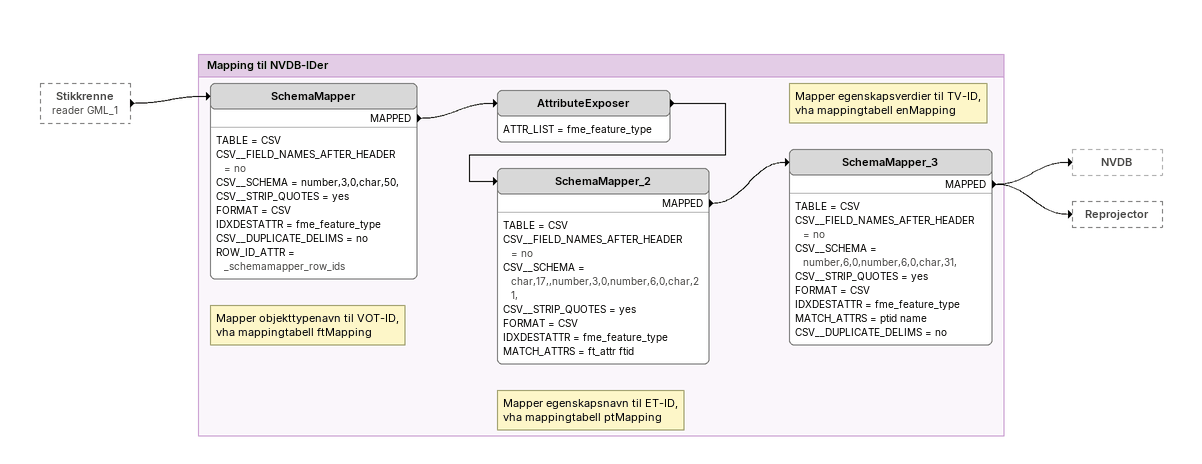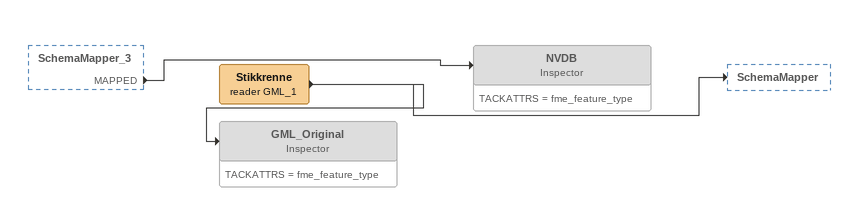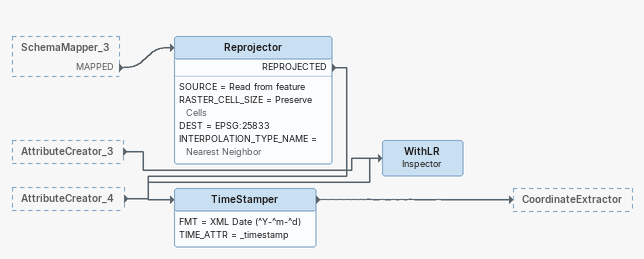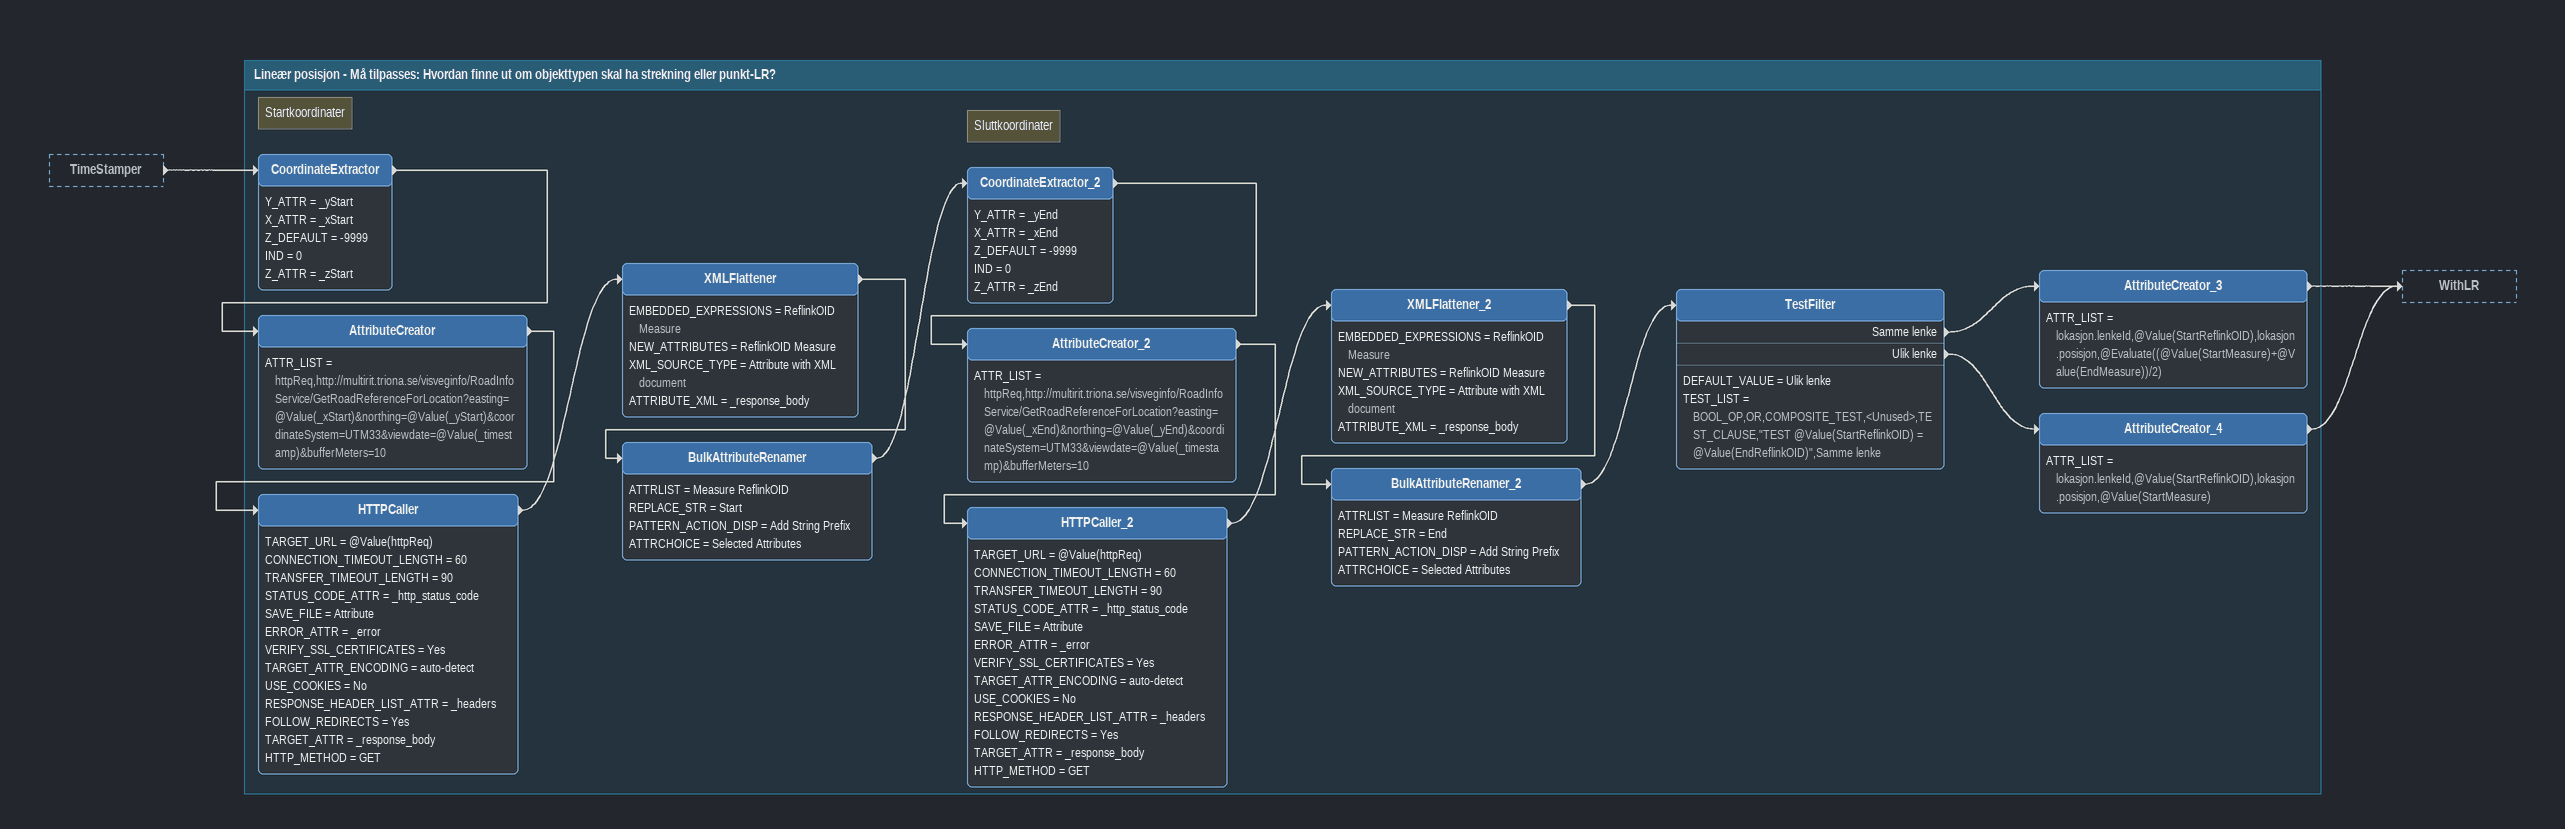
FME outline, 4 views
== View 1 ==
Stikkrenne (reader GML_1) [outside]
    -> SchemaMapper

Bookmark: Mapping til NVDB-IDer
Note: Mapper objekttypenavn til VOT-ID, vha mappingtabell ftMapping
SchemaMapper
    TABLE = CSV
    CSV__FIELD_NAMES_AFTER_HEADER = no
    CSV__SCHEMA = number,3,0,char,50,
    CSV__STRIP_QUOTES = yes
    FORMAT = CSV
    IDXDESTATTR = fme_feature_type
    CSV__DUPLICATE_DELIMS = no
    ROW_ID_ATTR = _schemamapper_row_ids
    MAPPED -> AttributeExposer
AttributeExposer
    ATTR_LIST = fme_feature_type
    -> SchemaMapper_2
Note: Mapper egenskapsnavn til ET-ID, vha mappingtabell ptMapping
SchemaMapper_2
    TABLE = CSV
    CSV__FIELD_NAMES_AFTER_HEADER = no
    CSV__SCHEMA = char,17,,number,3,0,number,6,0,char,21,
    CSV__STRIP_QUOTES = yes
    FORMAT = CSV
    IDXDESTATTR = fme_feature_type
    MATCH_ATTRS = ft_attr ftid
    MAPPED -> SchemaMapper_3
Note: Mapper egenskapsverdier til TV-ID, vha mappingtabell enMapping
SchemaMapper_3
    TABLE = CSV
    CSV__FIELD_NAMES_AFTER_HEADER = no
    CSV__SCHEMA = number,6,0,number,6,0,char,31,
    CSV__STRIP_QUOTES = yes
    FORMAT = CSV
    IDXDESTATTR = fme_feature_type
    MATCH_ATTRS = ptid name
    CSV__DUPLICATE_DELIMS = no
    MAPPED -> NVDB
    MAPPED -> Reprojector

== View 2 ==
SchemaMapper_3 [outside]
    MAPPED -> NVDB
Stikkrenne (reader GML_1)
    -> SchemaMapper
    -> GML_Original
NVDB: Inspector [off]
    TACKATTRS = fme_feature_type
GML_Original: Inspector [off]
    TACKATTRS = fme_feature_type

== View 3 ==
SchemaMapper_3 [outside]
    MAPPED -> Reprojector
AttributeCreator_3 [outside]
    -> WithLR
AttributeCreator_4 [outside]
    -> WithLR
Reprojector
    SOURCE = Read from feature
    RASTER_CELL_SIZE = Preserve Cells
    DEST = EPSG:25833
    INTERPOLATION_TYPE_NAME = Nearest Neighbor
    REPROJECTED -> TimeStamper
TimeStamper
    FMT = XML Date (^Y-^m-^d)
    TIME_ATTR = _timestamp
    -> CoordinateExtractor
WithLR: Inspector

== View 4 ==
TimeStamper [outside]
    -> CoordinateExtractor

Bookmark: Lineær posisjon - Må tilpasses: Hvordan finne ut om objekttypen skal ha strekning eller punkt-LR?
Note: Startkoordinater
CoordinateExtractor
    Y_ATTR = _yStart
    X_ATTR = _xStart
    Z_DEFAULT = -9999
    IND = 0
    Z_ATTR = _zStart
    -> AttributeCreator
AttributeCreator
    ATTR_LIST = httpReq,http://multirit.triona.se/visveginfo/RoadInfoService/GetRoadReferenceForLocation?easting=@Value(_xStart)&northing=@Value(_yStart)&coordinateSystem=UTM33&viewdate=@Value(_timestamp)&bufferMeters=10
    -> HTTPCaller
HTTPCaller
    TARGET_URL = @Value(httpReq)
    CONNECTION_TIMEOUT_LENGTH = 60
    TRANSFER_TIMEOUT_LENGTH = 90
    STATUS_CODE_ATTR = _http_status_code
    SAVE_FILE = Attribute
    ERROR_ATTR = _error
    VERIFY_SSL_CERTIFICATES = Yes
    TARGET_ATTR_ENCODING = auto-detect
    USE_COOKIES = No
    RESPONSE_HEADER_LIST_ATTR = _headers
    FOLLOW_REDIRECTS = Yes
    TARGET_ATTR = _response_body
    HTTP_METHOD = GET
    -> XMLFlattener
XMLFlattener
    EMBEDDED_EXPRESSIONS = ReflinkOID Measure
    NEW_ATTRIBUTES = ReflinkOID Measure
    XML_SOURCE_TYPE = Attribute with XML document
    ATTRIBUTE_XML = _response_body
    -> BulkAttributeRenamer
BulkAttributeRenamer
    ATTRLIST = Measure ReflinkOID
    REPLACE_STR = Start
    PATTERN_ACTION_DISP = Add String Prefix
    ATTRCHOICE = Selected Attributes
    -> CoordinateExtractor_2
Note: Sluttkoordinater
CoordinateExtractor_2
    Y_ATTR = _yEnd
    X_ATTR = _xEnd
    Z_DEFAULT = -9999
    IND = 0
    Z_ATTR = _zEnd
    -> AttributeCreator_2
AttributeCreator_2
    ATTR_LIST = httpReq,http://multirit.triona.se/visveginfo/RoadInfoService/GetRoadReferenceForLocation?easting=@Value(_xEnd)&northing=@Value(_yEnd)&coordinateSystem=UTM33&viewdate=@Value(_timestamp)&bufferMeters=10
    -> HTTPCaller_2
HTTPCaller_2
    TARGET_URL = @Value(httpReq)
    CONNECTION_TIMEOUT_LENGTH = 60
    TRANSFER_TIMEOUT_LENGTH = 90
    STATUS_CODE_ATTR = _http_status_code
    SAVE_FILE = Attribute
    ERROR_ATTR = _error
    VERIFY_SSL_CERTIFICATES = Yes
    TARGET_ATTR_ENCODING = auto-detect
    USE_COOKIES = No
    RESPONSE_HEADER_LIST_ATTR = _headers
    FOLLOW_REDIRECTS = Yes
    TARGET_ATTR = _response_body
    HTTP_METHOD = GET
    -> XMLFlattener_2
XMLFlattener_2
    EMBEDDED_EXPRESSIONS = ReflinkOID Measure
    NEW_ATTRIBUTES = ReflinkOID Measure
    XML_SOURCE_TYPE = Attribute with XML document
    ATTRIBUTE_XML = _response_body
    -> BulkAttributeRenamer_2
BulkAttributeRenamer_2
    ATTRLIST = Measure ReflinkOID
    REPLACE_STR = End
    PATTERN_ACTION_DISP = Add String Prefix
    ATTRCHOICE = Selected Attributes
    -> TestFilter
TestFilter
    DEFAULT_VALUE = Ulik lenke
    TEST_LIST = BOOL_OP,OR,COMPOSITE_TEST,<Unused>,TEST_CLAUSE,"TEST @Value(StartReflinkOID) = @Value(EndReflinkOID)",Samme lenke
    Samme lenke -> AttributeCreator_3
    Ulik lenke -> AttributeCreator_4
AttributeCreator_3
    ATTR_LIST = lokasjon.lenkeId,@Value(StartReflinkOID),lokasjon.posisjon,@Evaluate((@Value(StartMeasure)+@Value(EndMeasure))/2)
    -> WithLR
AttributeCreator_4
    ATTR_LIST = lokasjon.lenkeId,@Value(StartReflinkOID),lokasjon.posisjon,@Value(StartMeasure)
    -> WithLR
